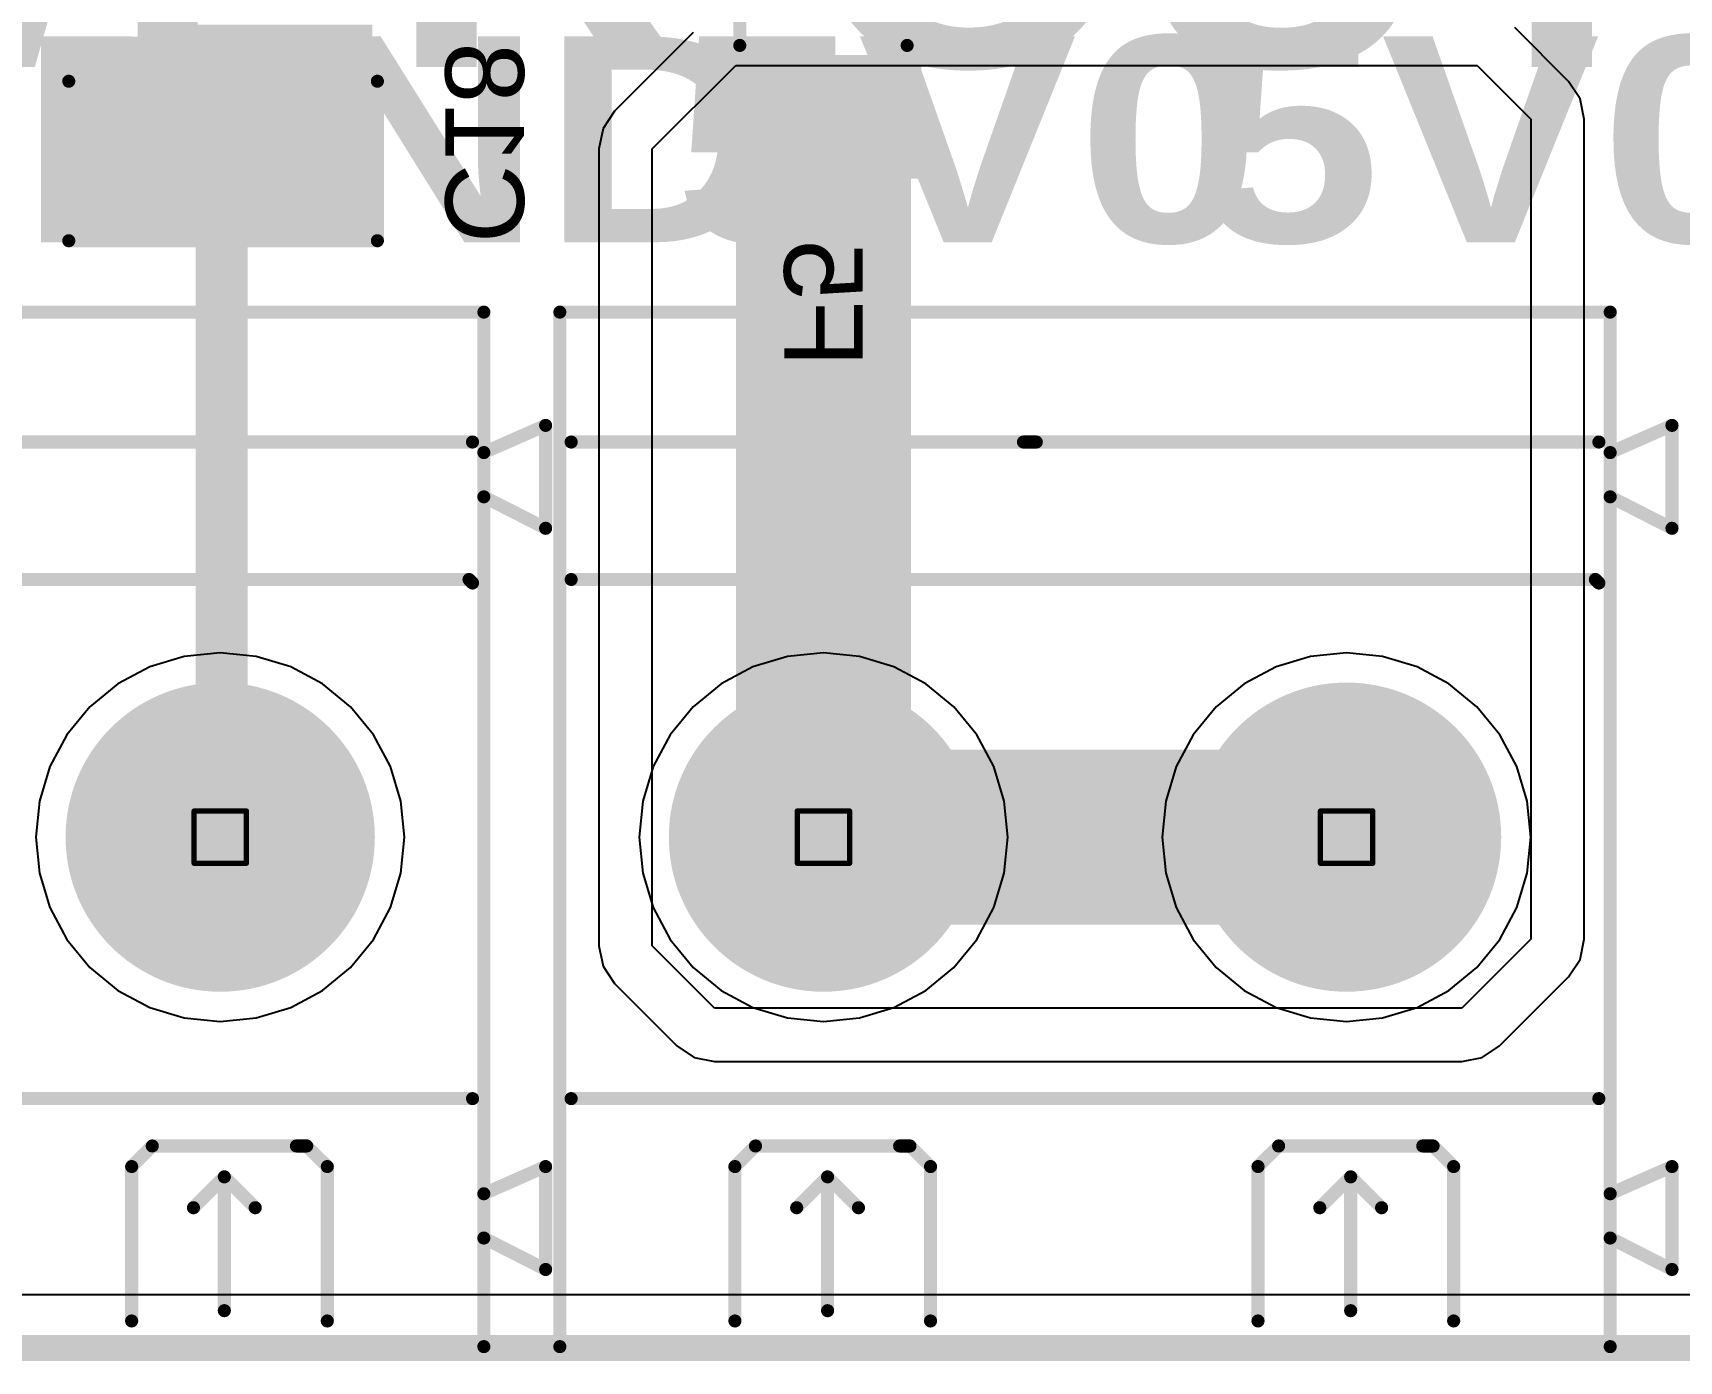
# Model space of a CAD drawing. Header units: inches. Extents: x 0 to 198, y 0 to 199.
# Drawn here: x 4.777 to 5.407, y -0.005 to 0.503 of the extents above; entities that cross this region are included whole.
import ezdxf

# ---------------------------------------------------------------- set-up
doc = ezdxf.new("R2010")
doc.units = ezdxf.units.IN
doc.header["$MEASUREMENT"] = 0
for name, color, linetype in [('Board Outline', 216, 'Continuous'), ('Bottom Layer', 5, 'Continuous'), ('Bottom Overlay', 54, 'Continuous'), ('Bottom Paste', 16, 'Continuous'), ('Bottom Solder', 6, 'Continuous'), ('Drill Drawing', 1, 'Continuous'), ('Layer 1', 16, 'Continuous'), ('Layer 2', 76, 'Continuous'), ('Multi-Layer', 9, 'Continuous'), ('Pad Holes', 156, 'Continuous'), ('Top Layer', 1, 'Continuous'), ('Top Overlay', 2, 'Continuous'), ('Top Solder', 216, 'Continuous')]:
    doc.layers.add(name, color=color, linetype=linetype)
doc.styles.add('Arial', font='', dxfattribs={"height": 0.2})
doc.styles.add('Arial Black_Bold', font='', dxfattribs={"height": 0.2})
doc.styles.get('Arial').set_extended_font_data('Arial')
doc.styles.get('Arial Black_Bold').set_extended_font_data('Arial Black', bold=True)

# ---------------------------------------------------------------- blocks, each defined once
blk = doc.blocks.new('DB128L_5_08_2P_GN_S_222')
at = {"layer": 'Bottom Layer'}
h = blk.add_hatch(color=5, dxfattribs=at)
edge = h.paths.add_edge_path()
edge.add_arc((-0.1, 0), 0.05512, 0, 360)
h = blk.add_hatch(color=5, dxfattribs=at)
edge = h.paths.add_edge_path()
edge.add_arc((0.1, 0), 0.05512, 0, 360)
at = {"layer": 'Bottom Solder'}
h = blk.add_hatch(color=6, dxfattribs=at)
edge = h.paths.add_edge_path()
edge.add_arc((-0.1, 0), 0.05912, 0, 360)
h = blk.add_hatch(color=6, dxfattribs=at)
edge = h.paths.add_edge_path()
edge.add_arc((0.1, 0), 0.05912, 0, 360)
at = {"layer": 'Layer 1'}
h = blk.add_hatch(color=16, dxfattribs=at)
edge = h.paths.add_edge_path()
edge.add_arc((-0.1, 0), 0.05512, 0, 360)
h = blk.add_hatch(color=16, dxfattribs=at)
edge = h.paths.add_edge_path()
edge.add_arc((0.1, 0), 0.05512, 0, 360)
at = {"layer": 'Layer 2'}
h = blk.add_hatch(color=76, dxfattribs=at)
edge = h.paths.add_edge_path()
edge.add_arc((-0.1, 0), 0.05512, 0, 360)
h = blk.add_hatch(color=76, dxfattribs=at)
edge = h.paths.add_edge_path()
edge.add_arc((0.1, 0), 0.05512, 0, 360)
at = {"layer": 'Multi-Layer'}
h = blk.add_hatch(color=9, dxfattribs=at)
edge = h.paths.add_edge_path()
edge.add_arc((-0.1, 0), 0.05512, 0, 360)
h = blk.add_hatch(color=9, dxfattribs=at)
edge = h.paths.add_edge_path()
edge.add_arc((0.1, 0), 0.05512, 0, 360)
at = {"layer": 'Pad Holes'}
h = blk.add_hatch(color=7, dxfattribs=at)
edge = h.paths.add_edge_path()
edge.add_arc((-0.1, 0), 0.0315, 0, 360)
h = blk.add_hatch(color=7, dxfattribs=at)
edge = h.paths.add_edge_path()
edge.add_arc((0.1, 0), 0.0315, 0, 360)
at = {"layer": 'Top Layer'}
h = blk.add_hatch(color=1, dxfattribs=at)
edge = h.paths.add_edge_path()
edge.add_arc((-0.1, 0), 0.05512, 0, 360)
h = blk.add_hatch(color=1, dxfattribs=at)
edge = h.paths.add_edge_path()
edge.add_arc((0.1, 0), 0.05512, 0, 360)
at = {"layer": 'Top Solder'}
h = blk.add_hatch(color=216, dxfattribs=at)
edge = h.paths.add_edge_path()
edge.add_arc((-0.1, 0), 0.05912, 0, 360)
h = blk.add_hatch(color=216, dxfattribs=at)
edge = h.paths.add_edge_path()
edge.add_arc((0.1, 0), 0.05912, 0, 360)
at = {"layer": 'Top Overlay'}
for points in [[(-0.20079, 0.19485, 0.005, 0.005, 0), (-0.20079, -0.20079, 0.005, 0.005, 0)], [(0.20079, 0.19485, 0.005, 0.005, 0), (-0.20079, 0.19485, 0.005, 0.005, 0)], [(0.20079, 0.19485, 0.005, 0.005, 0), (0.20079, -0.20079, 0.005, 0.005, 0)], [(-0.14094, 0.18504, 0.005, 0.005, 0), (-0.14094, 0.12598, 0.005, 0.005, 0)], [(-0.10157, 0.1811, 0.005, 0.005, 0), (-0.10157, 0.12992, 0.005, 0.005, 0)], [(-0.06614, 0.18504, 0.005, 0.005, 0), (-0.06614, 0.12598, 0.005, 0.005, 0)], [(0.05906, 0.18504, 0.005, 0.005, 0), (0.05906, 0.12598, 0.005, 0.005, 0)], [(0.09843, 0.1811, 0.005, 0.005, 0), (0.09843, 0.12992, 0.005, 0.005, 0)], [(0.13386, 0.18504, 0.005, 0.005, 0), (0.13386, 0.12598, 0.005, 0.005, 0)], [(-0.20079, 0.15332, 0.005, 0.005, 0), (-0.22441, 0.16535, 0.005, 0.005, 0)], [(-0.22441, 0.16535, 0.005, 0.005, 0), (-0.22441, 0.12598, 0.005, 0.005, 0)], [(-0.20079, 0.13638, 0.005, 0.005, 0), (-0.22441, 0.12598, 0.005, 0.005, 0)], [(-0.10157, 0.12992, 0.005, 0.005, 0), (-0.11339, 0.14173, 0.005, 0.005, 0)], [(-0.08976, 0.14173, 0.005, 0.005, 0), (-0.10157, 0.12992, 0.005, 0.005, 0)], [(0.09843, 0.12992, 0.005, 0.005, 0), (0.08661, 0.14173, 0.005, 0.005, 0)], [(0.11024, 0.14173, 0.005, 0.005, 0), (0.09843, 0.12992, 0.005, 0.005, 0)], [(-0.13307, 0.11811, 0.005, 0.005, 0), (-0.14094, 0.12598, 0.005, 0.005, 0)], [(-0.06614, 0.12598, 0.005, 0.005, 0), (-0.07402, 0.11811, 0.005, 0.005, 0)], [(0.06693, 0.11811, 0.005, 0.005, 0), (0.05906, 0.12598, 0.005, 0.005, 0)], [(0.13386, 0.12598, 0.005, 0.005, 0), (0.12598, 0.11811, 0.005, 0.005, 0)], [(-0.12913, 0.11811, 0.005, 0.005, 0), (-0.13307, 0.11811, 0.005, 0.005, 0)], [(-0.07402, 0.11811, 0.005, 0.005, 0), (-0.12913, 0.11811, 0.005, 0.005, 0)], [(0.07087, 0.11811, 0.005, 0.005, 0), (0.06693, 0.11811, 0.005, 0.005, 0)], [(0.12598, 0.11811, 0.005, 0.005, 0), (0.07087, 0.11811, 0.005, 0.005, 0)], [(0.19646, 0.1, 0.005, 0.005, 0), (-0.19646, 0.1, 0.005, 0.005, 0)], [(-0.19512, -0.09853, 0.005, 0.005, 0), (-0.19646, -0.09719, 0.005, 0.005, 0)], [(0.19646, -0.09853, 0.005, 0.005, 0), (-0.19512, -0.09853, 0.005, 0.005, 0)], [(-0.20079, -0.13015, 0.005, 0.005, 0), (-0.22441, -0.11811, 0.005, 0.005, 0)], [(-0.22441, -0.11811, 0.005, 0.005, 0), (-0.22441, -0.15748, 0.005, 0.005, 0)], [(-0.20079, -0.14708, 0.005, 0.005, 0), (-0.22441, -0.15748, 0.005, 0.005, 0)], [(0.19646, -0.15111, 0.005, 0.005, 0), (-0.19646, -0.15111, 0.005, 0.005, 0)], [(0.02352, -0.15111, 0.005, 0.005, 0), (0.01862, -0.15111, 0.005, 0.005, 0)], [(0.20079, -0.20079, 0.005, 0.005, 0), (-0.20079, -0.20079, 0.005, 0.005, 0)]]:
    blk.add_lwpolyline(points, format="xyseb", dxfattribs=at)
for points in [[(-0.20204, 0.19485, 0.0025, 0.0025, 1), (-0.19954, 0.19485, 0.0025, 0.0025, 1)], [(-0.20204, 0.19485, 0.0025, 0.0025, 1), (-0.19954, 0.19485, 0.0025, 0.0025, 1)], [(0.19954, 0.19485, 0.0025, 0.0025, 1), (0.20204, 0.19485, 0.0025, 0.0025, 1)], [(0.19954, 0.19485, 0.0025, 0.0025, 1), (0.20204, 0.19485, 0.0025, 0.0025, 1)], [(-0.14219, 0.18504, 0.0025, 0.0025, 1), (-0.13969, 0.18504, 0.0025, 0.0025, 1)], [(-0.10282, 0.1811, 0.0025, 0.0025, 1), (-0.10032, 0.1811, 0.0025, 0.0025, 1)], [(-0.06739, 0.18504, 0.0025, 0.0025, 1), (-0.06489, 0.18504, 0.0025, 0.0025, 1)], [(0.05781, 0.18504, 0.0025, 0.0025, 1), (0.06031, 0.18504, 0.0025, 0.0025, 1)], [(0.09718, 0.1811, 0.0025, 0.0025, 1), (0.09968, 0.1811, 0.0025, 0.0025, 1)], [(0.13261, 0.18504, 0.0025, 0.0025, 1), (0.13511, 0.18504, 0.0025, 0.0025, 1)], [(-0.22566, 0.16535, 0.0025, 0.0025, 1), (-0.22316, 0.16535, 0.0025, 0.0025, 1)], [(-0.22566, 0.16535, 0.0025, 0.0025, 1), (-0.22316, 0.16535, 0.0025, 0.0025, 1)], [(-0.20204, 0.15332, 0.0025, 0.0025, 1), (-0.19954, 0.15332, 0.0025, 0.0025, 1)], [(-0.20204, 0.13638, 0.0025, 0.0025, 1), (-0.19954, 0.13638, 0.0025, 0.0025, 1)], [(-0.11464, 0.14173, 0.0025, 0.0025, 1), (-0.11214, 0.14173, 0.0025, 0.0025, 1)], [(-0.09101, 0.14173, 0.0025, 0.0025, 1), (-0.08851, 0.14173, 0.0025, 0.0025, 1)], [(0.08536, 0.14173, 0.0025, 0.0025, 1), (0.08786, 0.14173, 0.0025, 0.0025, 1)], [(0.10899, 0.14173, 0.0025, 0.0025, 1), (0.11149, 0.14173, 0.0025, 0.0025, 1)], [(-0.10282, 0.12992, 0.0025, 0.0025, 1), (-0.10032, 0.12992, 0.0025, 0.0025, 1)], [(-0.10282, 0.12992, 0.0025, 0.0025, 1), (-0.10032, 0.12992, 0.0025, 0.0025, 1)], [(-0.10282, 0.12992, 0.0025, 0.0025, 1), (-0.10032, 0.12992, 0.0025, 0.0025, 1)], [(0.09718, 0.12992, 0.0025, 0.0025, 1), (0.09968, 0.12992, 0.0025, 0.0025, 1)], [(0.09718, 0.12992, 0.0025, 0.0025, 1), (0.09968, 0.12992, 0.0025, 0.0025, 1)], [(0.09718, 0.12992, 0.0025, 0.0025, 1), (0.09968, 0.12992, 0.0025, 0.0025, 1)], [(-0.22566, 0.12598, 0.0025, 0.0025, 1), (-0.22316, 0.12598, 0.0025, 0.0025, 1)], [(-0.22566, 0.12598, 0.0025, 0.0025, 1), (-0.22316, 0.12598, 0.0025, 0.0025, 1)], [(-0.14219, 0.12598, 0.0025, 0.0025, 1), (-0.13969, 0.12598, 0.0025, 0.0025, 1)], [(-0.14219, 0.12598, 0.0025, 0.0025, 1), (-0.13969, 0.12598, 0.0025, 0.0025, 1)], [(-0.06739, 0.12598, 0.0025, 0.0025, 1), (-0.06489, 0.12598, 0.0025, 0.0025, 1)], [(-0.06739, 0.12598, 0.0025, 0.0025, 1), (-0.06489, 0.12598, 0.0025, 0.0025, 1)], [(0.05781, 0.12598, 0.0025, 0.0025, 1), (0.06031, 0.12598, 0.0025, 0.0025, 1)], [(0.05781, 0.12598, 0.0025, 0.0025, 1), (0.06031, 0.12598, 0.0025, 0.0025, 1)], [(0.13261, 0.12598, 0.0025, 0.0025, 1), (0.13511, 0.12598, 0.0025, 0.0025, 1)], [(0.13261, 0.12598, 0.0025, 0.0025, 1), (0.13511, 0.12598, 0.0025, 0.0025, 1)], [(-0.13432, 0.11811, 0.0025, 0.0025, 1), (-0.13182, 0.11811, 0.0025, 0.0025, 1)], [(-0.13432, 0.11811, 0.0025, 0.0025, 1), (-0.13182, 0.11811, 0.0025, 0.0025, 1)], [(-0.13038, 0.11811, 0.0025, 0.0025, 1), (-0.12788, 0.11811, 0.0025, 0.0025, 1)], [(-0.13038, 0.11811, 0.0025, 0.0025, 1), (-0.12788, 0.11811, 0.0025, 0.0025, 1)], [(-0.07527, 0.11811, 0.0025, 0.0025, 1), (-0.07277, 0.11811, 0.0025, 0.0025, 1)], [(-0.07527, 0.11811, 0.0025, 0.0025, 1), (-0.07277, 0.11811, 0.0025, 0.0025, 1)], [(0.06568, 0.11811, 0.0025, 0.0025, 1), (0.06818, 0.11811, 0.0025, 0.0025, 1)], [(0.06568, 0.11811, 0.0025, 0.0025, 1), (0.06818, 0.11811, 0.0025, 0.0025, 1)], [(0.06962, 0.11811, 0.0025, 0.0025, 1), (0.07212, 0.11811, 0.0025, 0.0025, 1)], [(0.06962, 0.11811, 0.0025, 0.0025, 1), (0.07212, 0.11811, 0.0025, 0.0025, 1)], [(0.12473, 0.11811, 0.0025, 0.0025, 1), (0.12723, 0.11811, 0.0025, 0.0025, 1)], [(0.12473, 0.11811, 0.0025, 0.0025, 1), (0.12723, 0.11811, 0.0025, 0.0025, 1)], [(-0.19771, 0.1, 0.0025, 0.0025, 1), (-0.19521, 0.1, 0.0025, 0.0025, 1)], [(0.19521, 0.1, 0.0025, 0.0025, 1), (0.19771, 0.1, 0.0025, 0.0025, 1)], [(-0.19771, -0.09719, 0.0025, 0.0025, 1), (-0.19521, -0.09719, 0.0025, 0.0025, 1)], [(-0.19637, -0.09853, 0.0025, 0.0025, 1), (-0.19387, -0.09853, 0.0025, 0.0025, 1)], [(-0.19637, -0.09853, 0.0025, 0.0025, 1), (-0.19387, -0.09853, 0.0025, 0.0025, 1)], [(0.19521, -0.09853, 0.0025, 0.0025, 1), (0.19771, -0.09853, 0.0025, 0.0025, 1)], [(-0.22566, -0.11811, 0.0025, 0.0025, 1), (-0.22316, -0.11811, 0.0025, 0.0025, 1)], [(-0.22566, -0.11811, 0.0025, 0.0025, 1), (-0.22316, -0.11811, 0.0025, 0.0025, 1)], [(-0.20204, -0.13015, 0.0025, 0.0025, 1), (-0.19954, -0.13015, 0.0025, 0.0025, 1)], [(-0.20204, -0.14708, 0.0025, 0.0025, 1), (-0.19954, -0.14708, 0.0025, 0.0025, 1)], [(-0.19771, -0.15111, 0.0025, 0.0025, 1), (-0.19521, -0.15111, 0.0025, 0.0025, 1)], [(0.01737, -0.15111, 0.0025, 0.0025, 1), (0.01987, -0.15111, 0.0025, 0.0025, 1)], [(0.02227, -0.15111, 0.0025, 0.0025, 1), (0.02477, -0.15111, 0.0025, 0.0025, 1)], [(0.19521, -0.15111, 0.0025, 0.0025, 1), (0.19771, -0.15111, 0.0025, 0.0025, 1)], [(-0.22566, -0.15748, 0.0025, 0.0025, 1), (-0.22316, -0.15748, 0.0025, 0.0025, 1)], [(-0.22566, -0.15748, 0.0025, 0.0025, 1), (-0.22316, -0.15748, 0.0025, 0.0025, 1)], [(-0.20204, -0.20079, 0.0025, 0.0025, 1), (-0.19954, -0.20079, 0.0025, 0.0025, 1)], [(-0.20204, -0.20079, 0.0025, 0.0025, 1), (-0.19954, -0.20079, 0.0025, 0.0025, 1)], [(0.19954, -0.20079, 0.0025, 0.0025, 1), (0.20204, -0.20079, 0.0025, 0.0025, 1)], [(0.19954, -0.20079, 0.0025, 0.0025, 1), (0.20204, -0.20079, 0.0025, 0.0025, 1)]]:
    blk.add_lwpolyline(points, format="xyseb", close=True, dxfattribs=at)
blk = doc.blocks.new('DB128L_5_08_2P_GN_S_224')
at = {"layer": 'Bottom Layer'}
h = blk.add_hatch(color=5, dxfattribs=at)
edge = h.paths.add_edge_path()
edge.add_arc((-0.1, 0), 0.05512, 0, 360)
h = blk.add_hatch(color=5, dxfattribs=at)
edge = h.paths.add_edge_path()
edge.add_arc((0.1, 0), 0.05512, 0, 360)
at = {"layer": 'Bottom Solder'}
h = blk.add_hatch(color=6, dxfattribs=at)
edge = h.paths.add_edge_path()
edge.add_arc((-0.1, 0), 0.05912, 0, 360)
h = blk.add_hatch(color=6, dxfattribs=at)
edge = h.paths.add_edge_path()
edge.add_arc((0.1, 0), 0.05912, 0, 360)
at = {"layer": 'Layer 1'}
h = blk.add_hatch(color=16, dxfattribs=at)
edge = h.paths.add_edge_path()
edge.add_arc((-0.1, 0), 0.05512, 0, 360)
h = blk.add_hatch(color=16, dxfattribs=at)
edge = h.paths.add_edge_path()
edge.add_arc((0.1, 0), 0.05512, 0, 360)
at = {"layer": 'Layer 2'}
h = blk.add_hatch(color=76, dxfattribs=at)
edge = h.paths.add_edge_path()
edge.add_arc((-0.1, 0), 0.05512, 0, 360)
h = blk.add_hatch(color=76, dxfattribs=at)
edge = h.paths.add_edge_path()
edge.add_arc((0.1, 0), 0.05512, 0, 360)
at = {"layer": 'Multi-Layer'}
h = blk.add_hatch(color=9, dxfattribs=at)
edge = h.paths.add_edge_path()
edge.add_arc((-0.1, 0), 0.05512, 0, 360)
h = blk.add_hatch(color=9, dxfattribs=at)
edge = h.paths.add_edge_path()
edge.add_arc((0.1, 0), 0.05512, 0, 360)
at = {"layer": 'Pad Holes'}
h = blk.add_hatch(color=7, dxfattribs=at)
edge = h.paths.add_edge_path()
edge.add_arc((-0.1, 0), 0.0315, 0, 360)
h = blk.add_hatch(color=7, dxfattribs=at)
edge = h.paths.add_edge_path()
edge.add_arc((0.1, 0), 0.0315, 0, 360)
at = {"layer": 'Top Layer'}
h = blk.add_hatch(color=1, dxfattribs=at)
edge = h.paths.add_edge_path()
edge.add_arc((-0.1, 0), 0.05512, 0, 360)
h = blk.add_hatch(color=1, dxfattribs=at)
edge = h.paths.add_edge_path()
edge.add_arc((0.1, 0), 0.05512, 0, 360)
at = {"layer": 'Top Solder'}
h = blk.add_hatch(color=216, dxfattribs=at)
edge = h.paths.add_edge_path()
edge.add_arc((-0.1, 0), 0.05912, 0, 360)
h = blk.add_hatch(color=216, dxfattribs=at)
edge = h.paths.add_edge_path()
edge.add_arc((0.1, 0), 0.05912, 0, 360)
at = {"layer": 'Top Overlay'}
for points in [[(-0.20079, 0.19485, 0.005, 0.005, 0), (-0.20079, -0.20079, 0.005, 0.005, 0)], [(0.20079, 0.19485, 0.005, 0.005, 0), (-0.20079, 0.19485, 0.005, 0.005, 0)], [(0.20079, 0.19485, 0.005, 0.005, 0), (0.20079, -0.20079, 0.005, 0.005, 0)], [(-0.14094, 0.18504, 0.005, 0.005, 0), (-0.14094, 0.12598, 0.005, 0.005, 0)], [(-0.10157, 0.1811, 0.005, 0.005, 0), (-0.10157, 0.12992, 0.005, 0.005, 0)], [(-0.06614, 0.18504, 0.005, 0.005, 0), (-0.06614, 0.12598, 0.005, 0.005, 0)], [(0.05906, 0.18504, 0.005, 0.005, 0), (0.05906, 0.12598, 0.005, 0.005, 0)], [(0.09843, 0.1811, 0.005, 0.005, 0), (0.09843, 0.12992, 0.005, 0.005, 0)], [(0.13386, 0.18504, 0.005, 0.005, 0), (0.13386, 0.12598, 0.005, 0.005, 0)], [(-0.20079, 0.15332, 0.005, 0.005, 0), (-0.22441, 0.16535, 0.005, 0.005, 0)], [(-0.22441, 0.16535, 0.005, 0.005, 0), (-0.22441, 0.12598, 0.005, 0.005, 0)], [(-0.20079, 0.13638, 0.005, 0.005, 0), (-0.22441, 0.12598, 0.005, 0.005, 0)], [(-0.10157, 0.12992, 0.005, 0.005, 0), (-0.11339, 0.14173, 0.005, 0.005, 0)], [(-0.08976, 0.14173, 0.005, 0.005, 0), (-0.10157, 0.12992, 0.005, 0.005, 0)], [(0.09843, 0.12992, 0.005, 0.005, 0), (0.08661, 0.14173, 0.005, 0.005, 0)], [(0.11024, 0.14173, 0.005, 0.005, 0), (0.09843, 0.12992, 0.005, 0.005, 0)], [(-0.13307, 0.11811, 0.005, 0.005, 0), (-0.14094, 0.12598, 0.005, 0.005, 0)], [(-0.06614, 0.12598, 0.005, 0.005, 0), (-0.07402, 0.11811, 0.005, 0.005, 0)], [(0.06693, 0.11811, 0.005, 0.005, 0), (0.05906, 0.12598, 0.005, 0.005, 0)], [(0.13386, 0.12598, 0.005, 0.005, 0), (0.12598, 0.11811, 0.005, 0.005, 0)], [(-0.12913, 0.11811, 0.005, 0.005, 0), (-0.13307, 0.11811, 0.005, 0.005, 0)], [(-0.07402, 0.11811, 0.005, 0.005, 0), (-0.12913, 0.11811, 0.005, 0.005, 0)], [(0.07087, 0.11811, 0.005, 0.005, 0), (0.06693, 0.11811, 0.005, 0.005, 0)], [(0.12598, 0.11811, 0.005, 0.005, 0), (0.07087, 0.11811, 0.005, 0.005, 0)], [(0.19646, 0.1, 0.005, 0.005, 0), (-0.19646, 0.1, 0.005, 0.005, 0)], [(-0.19512, -0.09853, 0.005, 0.005, 0), (-0.19646, -0.09719, 0.005, 0.005, 0)], [(0.19646, -0.09853, 0.005, 0.005, 0), (-0.19512, -0.09853, 0.005, 0.005, 0)], [(-0.20079, -0.13015, 0.005, 0.005, 0), (-0.22441, -0.11811, 0.005, 0.005, 0)], [(-0.22441, -0.11811, 0.005, 0.005, 0), (-0.22441, -0.15748, 0.005, 0.005, 0)], [(-0.20079, -0.14708, 0.005, 0.005, 0), (-0.22441, -0.15748, 0.005, 0.005, 0)], [(0.19646, -0.15111, 0.005, 0.005, 0), (-0.19646, -0.15111, 0.005, 0.005, 0)], [(0.02352, -0.15111, 0.005, 0.005, 0), (0.01862, -0.15111, 0.005, 0.005, 0)], [(0.20079, -0.20079, 0.005, 0.005, 0), (-0.20079, -0.20079, 0.005, 0.005, 0)]]:
    blk.add_lwpolyline(points, format="xyseb", dxfattribs=at)
for points in [[(-0.20204, 0.19485, 0.0025, 0.0025, 1), (-0.19954, 0.19485, 0.0025, 0.0025, 1)], [(-0.20204, 0.19485, 0.0025, 0.0025, 1), (-0.19954, 0.19485, 0.0025, 0.0025, 1)], [(0.19954, 0.19485, 0.0025, 0.0025, 1), (0.20204, 0.19485, 0.0025, 0.0025, 1)], [(0.19954, 0.19485, 0.0025, 0.0025, 1), (0.20204, 0.19485, 0.0025, 0.0025, 1)], [(-0.14219, 0.18504, 0.0025, 0.0025, 1), (-0.13969, 0.18504, 0.0025, 0.0025, 1)], [(-0.10282, 0.1811, 0.0025, 0.0025, 1), (-0.10032, 0.1811, 0.0025, 0.0025, 1)], [(-0.06739, 0.18504, 0.0025, 0.0025, 1), (-0.06489, 0.18504, 0.0025, 0.0025, 1)], [(0.05781, 0.18504, 0.0025, 0.0025, 1), (0.06031, 0.18504, 0.0025, 0.0025, 1)], [(0.09718, 0.1811, 0.0025, 0.0025, 1), (0.09968, 0.1811, 0.0025, 0.0025, 1)], [(0.13261, 0.18504, 0.0025, 0.0025, 1), (0.13511, 0.18504, 0.0025, 0.0025, 1)], [(-0.22566, 0.16535, 0.0025, 0.0025, 1), (-0.22316, 0.16535, 0.0025, 0.0025, 1)], [(-0.22566, 0.16535, 0.0025, 0.0025, 1), (-0.22316, 0.16535, 0.0025, 0.0025, 1)], [(-0.20204, 0.15332, 0.0025, 0.0025, 1), (-0.19954, 0.15332, 0.0025, 0.0025, 1)], [(-0.20204, 0.13638, 0.0025, 0.0025, 1), (-0.19954, 0.13638, 0.0025, 0.0025, 1)], [(-0.11464, 0.14173, 0.0025, 0.0025, 1), (-0.11214, 0.14173, 0.0025, 0.0025, 1)], [(-0.09101, 0.14173, 0.0025, 0.0025, 1), (-0.08851, 0.14173, 0.0025, 0.0025, 1)], [(0.08536, 0.14173, 0.0025, 0.0025, 1), (0.08786, 0.14173, 0.0025, 0.0025, 1)], [(0.10899, 0.14173, 0.0025, 0.0025, 1), (0.11149, 0.14173, 0.0025, 0.0025, 1)], [(-0.10282, 0.12992, 0.0025, 0.0025, 1), (-0.10032, 0.12992, 0.0025, 0.0025, 1)], [(-0.10282, 0.12992, 0.0025, 0.0025, 1), (-0.10032, 0.12992, 0.0025, 0.0025, 1)], [(-0.10282, 0.12992, 0.0025, 0.0025, 1), (-0.10032, 0.12992, 0.0025, 0.0025, 1)], [(0.09718, 0.12992, 0.0025, 0.0025, 1), (0.09968, 0.12992, 0.0025, 0.0025, 1)], [(0.09718, 0.12992, 0.0025, 0.0025, 1), (0.09968, 0.12992, 0.0025, 0.0025, 1)], [(0.09718, 0.12992, 0.0025, 0.0025, 1), (0.09968, 0.12992, 0.0025, 0.0025, 1)], [(-0.22566, 0.12598, 0.0025, 0.0025, 1), (-0.22316, 0.12598, 0.0025, 0.0025, 1)], [(-0.22566, 0.12598, 0.0025, 0.0025, 1), (-0.22316, 0.12598, 0.0025, 0.0025, 1)], [(-0.14219, 0.12598, 0.0025, 0.0025, 1), (-0.13969, 0.12598, 0.0025, 0.0025, 1)], [(-0.14219, 0.12598, 0.0025, 0.0025, 1), (-0.13969, 0.12598, 0.0025, 0.0025, 1)], [(-0.06739, 0.12598, 0.0025, 0.0025, 1), (-0.06489, 0.12598, 0.0025, 0.0025, 1)], [(-0.06739, 0.12598, 0.0025, 0.0025, 1), (-0.06489, 0.12598, 0.0025, 0.0025, 1)], [(0.05781, 0.12598, 0.0025, 0.0025, 1), (0.06031, 0.12598, 0.0025, 0.0025, 1)], [(0.05781, 0.12598, 0.0025, 0.0025, 1), (0.06031, 0.12598, 0.0025, 0.0025, 1)], [(0.13261, 0.12598, 0.0025, 0.0025, 1), (0.13511, 0.12598, 0.0025, 0.0025, 1)], [(0.13261, 0.12598, 0.0025, 0.0025, 1), (0.13511, 0.12598, 0.0025, 0.0025, 1)], [(-0.13432, 0.11811, 0.0025, 0.0025, 1), (-0.13182, 0.11811, 0.0025, 0.0025, 1)], [(-0.13432, 0.11811, 0.0025, 0.0025, 1), (-0.13182, 0.11811, 0.0025, 0.0025, 1)], [(-0.13038, 0.11811, 0.0025, 0.0025, 1), (-0.12788, 0.11811, 0.0025, 0.0025, 1)], [(-0.13038, 0.11811, 0.0025, 0.0025, 1), (-0.12788, 0.11811, 0.0025, 0.0025, 1)], [(-0.07527, 0.11811, 0.0025, 0.0025, 1), (-0.07277, 0.11811, 0.0025, 0.0025, 1)], [(-0.07527, 0.11811, 0.0025, 0.0025, 1), (-0.07277, 0.11811, 0.0025, 0.0025, 1)], [(0.06568, 0.11811, 0.0025, 0.0025, 1), (0.06818, 0.11811, 0.0025, 0.0025, 1)], [(0.06568, 0.11811, 0.0025, 0.0025, 1), (0.06818, 0.11811, 0.0025, 0.0025, 1)], [(0.06962, 0.11811, 0.0025, 0.0025, 1), (0.07212, 0.11811, 0.0025, 0.0025, 1)], [(0.06962, 0.11811, 0.0025, 0.0025, 1), (0.07212, 0.11811, 0.0025, 0.0025, 1)], [(0.12473, 0.11811, 0.0025, 0.0025, 1), (0.12723, 0.11811, 0.0025, 0.0025, 1)], [(0.12473, 0.11811, 0.0025, 0.0025, 1), (0.12723, 0.11811, 0.0025, 0.0025, 1)], [(-0.19771, 0.1, 0.0025, 0.0025, 1), (-0.19521, 0.1, 0.0025, 0.0025, 1)], [(0.19521, 0.1, 0.0025, 0.0025, 1), (0.19771, 0.1, 0.0025, 0.0025, 1)], [(-0.19771, -0.09719, 0.0025, 0.0025, 1), (-0.19521, -0.09719, 0.0025, 0.0025, 1)], [(-0.19637, -0.09853, 0.0025, 0.0025, 1), (-0.19387, -0.09853, 0.0025, 0.0025, 1)], [(-0.19637, -0.09853, 0.0025, 0.0025, 1), (-0.19387, -0.09853, 0.0025, 0.0025, 1)], [(0.19521, -0.09853, 0.0025, 0.0025, 1), (0.19771, -0.09853, 0.0025, 0.0025, 1)], [(-0.22566, -0.11811, 0.0025, 0.0025, 1), (-0.22316, -0.11811, 0.0025, 0.0025, 1)], [(-0.22566, -0.11811, 0.0025, 0.0025, 1), (-0.22316, -0.11811, 0.0025, 0.0025, 1)], [(-0.20204, -0.13015, 0.0025, 0.0025, 1), (-0.19954, -0.13015, 0.0025, 0.0025, 1)], [(-0.20204, -0.14708, 0.0025, 0.0025, 1), (-0.19954, -0.14708, 0.0025, 0.0025, 1)], [(-0.19771, -0.15111, 0.0025, 0.0025, 1), (-0.19521, -0.15111, 0.0025, 0.0025, 1)], [(0.01737, -0.15111, 0.0025, 0.0025, 1), (0.01987, -0.15111, 0.0025, 0.0025, 1)], [(0.02227, -0.15111, 0.0025, 0.0025, 1), (0.02477, -0.15111, 0.0025, 0.0025, 1)], [(0.19521, -0.15111, 0.0025, 0.0025, 1), (0.19771, -0.15111, 0.0025, 0.0025, 1)], [(-0.22566, -0.15748, 0.0025, 0.0025, 1), (-0.22316, -0.15748, 0.0025, 0.0025, 1)], [(-0.22566, -0.15748, 0.0025, 0.0025, 1), (-0.22316, -0.15748, 0.0025, 0.0025, 1)], [(-0.20204, -0.20079, 0.0025, 0.0025, 1), (-0.19954, -0.20079, 0.0025, 0.0025, 1)], [(-0.20204, -0.20079, 0.0025, 0.0025, 1), (-0.19954, -0.20079, 0.0025, 0.0025, 1)], [(0.19954, -0.20079, 0.0025, 0.0025, 1), (0.20204, -0.20079, 0.0025, 0.0025, 1)], [(0.19954, -0.20079, 0.0025, 0.0025, 1), (0.20204, -0.20079, 0.0025, 0.0025, 1)]]:
    blk.add_lwpolyline(points, format="xyseb", close=True, dxfattribs=at)
blk = doc.blocks.new('F____0805_B_244')
at = {"layer": 'Bottom Layer'}
for points in [[(-0.02362, -0.03346), (-0.06299, -0.03346), (-0.06299, 0.03346), (-0.02362, 0.03346)], [(0.06299, -0.03346), (0.02362, -0.03346), (0.02362, 0.03346), (0.06299, 0.03346)]]:
    blk.add_hatch(color=5, dxfattribs=at).paths.add_polyline_path(points)
at = {"layer": 'Bottom Paste'}
for points in [[(-0.02362, -0.03346), (-0.06299, -0.03346), (-0.06299, 0.03346), (-0.02362, 0.03346)], [(0.06299, -0.03346), (0.02362, -0.03346), (0.02362, 0.03346), (0.06299, 0.03346)]]:
    blk.add_hatch(color=16, dxfattribs=at).paths.add_polyline_path(points)
at = {"layer": 'Bottom Solder'}
for points in [[(-0.01962, -0.03746), (-0.06699, -0.03746), (-0.06699, 0.03746), (-0.01962, 0.03746)], [(0.06699, -0.03746), (0.01962, -0.03746), (0.01962, 0.03746), (0.06699, 0.03746)]]:
    blk.add_hatch(color=6, dxfattribs=at).paths.add_polyline_path(points)
at = {"layer": 'Bottom Overlay'}
for points in [[(0.016, 0.032, 0.005, 0.005, 0), (-0.016, 0.032, 0.005, 0.005, 0)], [(0.016, -0.032, 0.005, 0.005, 0), (-0.016, -0.032, 0.005, 0.005, 0)]]:
    blk.add_lwpolyline(points, format="xyseb", dxfattribs=at)
for points in [[(-0.01725, 0.032, 0.0025, 0.0025, 1), (-0.01475, 0.032, 0.0025, 0.0025, 1)], [(0.01475, 0.032, 0.0025, 0.0025, 1), (0.01725, 0.032, 0.0025, 0.0025, 1)], [(-0.01725, -0.032, 0.0025, 0.0025, 1), (-0.01475, -0.032, 0.0025, 0.0025, 1)], [(0.01475, -0.032, 0.0025, 0.0025, 1), (0.01725, -0.032, 0.0025, 0.0025, 1)]]:
    blk.add_lwpolyline(points, format="xyseb", close=True, dxfattribs=at)
blk = doc.blocks.new('C___1210_B_359')
at = {"layer": 'Bottom Layer'}
for points in [[(-0.08, 0.055), (-0.02, 0.055), (-0.02, -0.055), (-0.08, -0.055)], [(0.02, 0.055), (0.08, 0.055), (0.08, -0.055), (0.02, -0.055)]]:
    blk.add_hatch(color=5, dxfattribs=at).paths.add_polyline_path(points)
at = {"layer": 'Bottom Paste'}
for points in [[(-0.08, 0.055), (-0.02, 0.055), (-0.02, -0.055), (-0.08, -0.055)], [(0.02, 0.055), (0.08, 0.055), (0.08, -0.055), (0.02, -0.055)]]:
    blk.add_hatch(color=16, dxfattribs=at).paths.add_polyline_path(points)
at = {"layer": 'Bottom Solder'}
for points in [[(-0.084, 0.059), (-0.016, 0.059), (-0.016, -0.059), (-0.084, -0.059)], [(0.016, 0.059), (0.084, 0.059), (0.084, -0.059), (0.016, -0.059)]]:
    blk.add_hatch(color=6, dxfattribs=at).paths.add_polyline_path(points)
at = {"layer": 'Bottom Overlay'}
for points in [[(-0.084, 0.059, 0.005, 0.005, 0), (-0.084, -0.059, 0.005, 0.005, 0)], [(-0.084, 0.059, 0.005, 0.005, 0), (-0.023, 0.059, 0.005, 0.005, 0)], [(0.023, 0.059, 0.005, 0.005, 0), (0.084, 0.059, 0.005, 0.005, 0)], [(0.084, 0.059, 0.005, 0.005, 0), (0.084, -0.059, 0.005, 0.005, 0)], [(-0.084, -0.059, 0.005, 0.005, 0), (-0.023, -0.059, 0.005, 0.005, 0)], [(0.023, -0.059, 0.005, 0.005, 0), (0.084, -0.059, 0.005, 0.005, 0)]]:
    blk.add_lwpolyline(points, format="xyseb", dxfattribs=at)
for points in [[(-0.08525, 0.059, 0.0025, 0.0025, 1), (-0.08275, 0.059, 0.0025, 0.0025, 1)], [(-0.08525, 0.059, 0.0025, 0.0025, 1), (-0.08275, 0.059, 0.0025, 0.0025, 1)], [(-0.02425, 0.059, 0.0025, 0.0025, 1), (-0.02175, 0.059, 0.0025, 0.0025, 1)], [(0.02175, 0.059, 0.0025, 0.0025, 1), (0.02425, 0.059, 0.0025, 0.0025, 1)], [(0.08275, 0.059, 0.0025, 0.0025, 1), (0.08525, 0.059, 0.0025, 0.0025, 1)], [(0.08275, 0.059, 0.0025, 0.0025, 1), (0.08525, 0.059, 0.0025, 0.0025, 1)], [(-0.08525, -0.059, 0.0025, 0.0025, 1), (-0.08275, -0.059, 0.0025, 0.0025, 1)], [(-0.08525, -0.059, 0.0025, 0.0025, 1), (-0.08275, -0.059, 0.0025, 0.0025, 1)], [(-0.02425, -0.059, 0.0025, 0.0025, 1), (-0.02175, -0.059, 0.0025, 0.0025, 1)], [(0.02175, -0.059, 0.0025, 0.0025, 1), (0.02425, -0.059, 0.0025, 0.0025, 1)], [(0.08275, -0.059, 0.0025, 0.0025, 1), (0.08525, -0.059, 0.0025, 0.0025, 1)], [(0.08275, -0.059, 0.0025, 0.0025, 1), (0.08525, -0.059, 0.0025, 0.0025, 1)]]:
    blk.add_lwpolyline(points, format="xyseb", close=True, dxfattribs=at)

msp = doc.modelspace()

# ---------------------------------------------------------------- hatches: boundary and pattern name
at = {"layer": 'Bottom Layer'}
for points in [[(5.04607, 0.19538), (5.113, 0.19538), (5.113, 0.49054), (5.04607, 0.49054)], [(5.27954, 0.16191), (5.27954, 0.22884), (5.05985, 0.22884), (5.05985, 0.16191)]]:
    msp.add_hatch(color=5, dxfattribs=at).paths.add_polyline_path(points)

# ---------------------------------------------------------------- linework, layer by layer
at = {"layer": 'Board Outline'}
msp.add_lwpolyline([(0, 0, 0.01, 0.01, 0), (6.29921, 0, 0.01, 0.01, 0)], format="xyseb", dxfattribs=at)
at = {"layer": 'Bottom Layer'}
for p, q in [((5.36442, 0.48442), (5.34387, 0.50496)), ((5.02977, 0.50308), (4.99969, 0.47299)), ((5.0141, 0.45858), (5.04607, 0.49054)), ((5.04607, 0.49054), (5.32946, 0.49054)), ((5.32946, 0.49054), (5.35, 0.47)), ((5.36884, 0.4778), (5.36442, 0.48442)), ((4.99969, 0.47299), (4.99526, 0.46638)), ((5.37039, 0.47), (5.36884, 0.4778)), ((4.99526, 0.46638), (4.99371, 0.45858)), ((5.35, 0.47), (5.35, 0.1564)), ((5.37039, 0.1564), (5.37039, 0.47)), ((5.37039, 0.47), (5.37039, 0.47)), ((4.99371, 0.45858), (4.99371, 0.15379)), ((5.0141, 0.15379), (5.0141, 0.45858)), ((4.99371, 0.15379), (4.99526, 0.14598)), ((5.03789, 0.13), (5.0141, 0.15379)), ((5.35, 0.1564), (5.3236, 0.13)), ((5.36884, 0.1486), (5.37039, 0.1564)), ((4.99526, 0.14598), (4.99969, 0.13937)), ((5.36442, 0.14198), (5.36884, 0.1486)), ((4.99969, 0.13937), (4.99969, 0.13937)), ((4.99969, 0.13937), (5.02347, 0.11558)), ((5.33802, 0.11558), (5.36442, 0.14198)), ((5.3236, 0.13), (5.03789, 0.13)), ((5.02347, 0.11558), (5.02347, 0.11558)), ((5.02347, 0.11558), (5.03009, 0.11116)), ((5.3314, 0.11116), (5.33802, 0.11558)), ((5.03009, 0.11116), (5.03789, 0.10961)), ((5.03789, 0.10961), (5.3236, 0.10961)), ((5.3236, 0.10961), (5.3314, 0.11116)), ((5.96167, 0.02039), (4.135, 0.02039))]:
    msp.add_line(p, q, dxfattribs=at)
msp.add_lwpolyline([(4.84946, 0.19538, 0.02, 0.02, 0), (4.84946, 0.45747, 0.02, 0.02, 0)], format="xyseb", dxfattribs=at)
for points in [[(4.84446, 0.45747, 0.01, 0.01, 1), (4.85446, 0.45747, 0.01, 0.01, 1)], [(4.84446, 0.19538, 0.01, 0.01, 1), (4.85446, 0.19538, 0.01, 0.01, 1)]]:
    msp.add_lwpolyline(points, format="xyseb", close=True, dxfattribs=at)
at = {"layer": 'Drill Drawing'}
for points in [[(4.83891, 0.20538, 0.002, 0.002, 0), (4.85891, 0.20538, 0.002, 0.002, 0)], [(4.83891, 0.18538, 0.002, 0.002, 0), (4.83891, 0.20538, 0.002, 0.002, 0)], [(4.85891, 0.18538, 0.002, 0.002, 0), (4.85891, 0.20538, 0.002, 0.002, 0)], [(5.06954, 0.20538, 0.002, 0.002, 0), (5.08954, 0.20538, 0.002, 0.002, 0)], [(5.06954, 0.18538, 0.002, 0.002, 0), (5.06954, 0.20538, 0.002, 0.002, 0)], [(5.08954, 0.18538, 0.002, 0.002, 0), (5.08954, 0.20538, 0.002, 0.002, 0)], [(5.26954, 0.20538, 0.002, 0.002, 0), (5.28954, 0.20538, 0.002, 0.002, 0)], [(5.26954, 0.18538, 0.002, 0.002, 0), (5.26954, 0.20538, 0.002, 0.002, 0)], [(5.28954, 0.18538, 0.002, 0.002, 0), (5.28954, 0.20538, 0.002, 0.002, 0)], [(4.83891, 0.18538, 0.002, 0.002, 0), (4.85891, 0.18538, 0.002, 0.002, 0)], [(5.06954, 0.18538, 0.002, 0.002, 0), (5.08954, 0.18538, 0.002, 0.002, 0)], [(5.26954, 0.18538, 0.002, 0.002, 0), (5.28954, 0.18538, 0.002, 0.002, 0)]]:
    msp.add_lwpolyline(points, format="xyseb", dxfattribs=at)
for points in [[(4.83841, 0.20538, 0.001, 0.001, 1), (4.83941, 0.20538, 0.001, 0.001, 1)], [(4.83841, 0.20538, 0.001, 0.001, 1), (4.83941, 0.20538, 0.001, 0.001, 1)], [(4.85841, 0.20538, 0.001, 0.001, 1), (4.85941, 0.20538, 0.001, 0.001, 1)], [(4.85841, 0.20538, 0.001, 0.001, 1), (4.85941, 0.20538, 0.001, 0.001, 1)], [(5.06904, 0.20538, 0.001, 0.001, 1), (5.07004, 0.20538, 0.001, 0.001, 1)], [(5.06904, 0.20538, 0.001, 0.001, 1), (5.07004, 0.20538, 0.001, 0.001, 1)], [(5.08904, 0.20538, 0.001, 0.001, 1), (5.09004, 0.20538, 0.001, 0.001, 1)], [(5.08904, 0.20538, 0.001, 0.001, 1), (5.09004, 0.20538, 0.001, 0.001, 1)], [(5.26904, 0.20538, 0.001, 0.001, 1), (5.27004, 0.20538, 0.001, 0.001, 1)], [(5.26904, 0.20538, 0.001, 0.001, 1), (5.27004, 0.20538, 0.001, 0.001, 1)], [(5.28904, 0.20538, 0.001, 0.001, 1), (5.29004, 0.20538, 0.001, 0.001, 1)], [(5.28904, 0.20538, 0.001, 0.001, 1), (5.29004, 0.20538, 0.001, 0.001, 1)], [(4.83841, 0.18538, 0.001, 0.001, 1), (4.83941, 0.18538, 0.001, 0.001, 1)], [(4.83841, 0.18538, 0.001, 0.001, 1), (4.83941, 0.18538, 0.001, 0.001, 1)], [(4.85841, 0.18538, 0.001, 0.001, 1), (4.85941, 0.18538, 0.001, 0.001, 1)], [(4.85841, 0.18538, 0.001, 0.001, 1), (4.85941, 0.18538, 0.001, 0.001, 1)], [(5.06904, 0.18538, 0.001, 0.001, 1), (5.07004, 0.18538, 0.001, 0.001, 1)], [(5.06904, 0.18538, 0.001, 0.001, 1), (5.07004, 0.18538, 0.001, 0.001, 1)], [(5.08904, 0.18538, 0.001, 0.001, 1), (5.09004, 0.18538, 0.001, 0.001, 1)], [(5.08904, 0.18538, 0.001, 0.001, 1), (5.09004, 0.18538, 0.001, 0.001, 1)], [(5.26904, 0.18538, 0.001, 0.001, 1), (5.27004, 0.18538, 0.001, 0.001, 1)], [(5.26904, 0.18538, 0.001, 0.001, 1), (5.27004, 0.18538, 0.001, 0.001, 1)], [(5.28904, 0.18538, 0.001, 0.001, 1), (5.29004, 0.18538, 0.001, 0.001, 1)], [(5.28904, 0.18538, 0.001, 0.001, 1), (5.29004, 0.18538, 0.001, 0.001, 1)]]:
    msp.add_lwpolyline(points, format="xyseb", close=True, dxfattribs=at)
at = {"layer": 'Layer 1'}
for p, q in [((5.06579, 0.26448), (5.05257, 0.26047)), ((5.07954, 0.26584), (5.06579, 0.26448)), ((5.09328, 0.26448), (5.07954, 0.26584)), ((5.1065, 0.26047), (5.09328, 0.26448)), ((5.26579, 0.26448), (5.25257, 0.26047)), ((5.27954, 0.26584), (5.26579, 0.26448)), ((5.29328, 0.26448), (5.27954, 0.26584)), ((5.3065, 0.26047), (5.29328, 0.26448)), ((5.05257, 0.26047), (5.04039, 0.25396)), ((5.11868, 0.25396), (5.1065, 0.26047)), ((5.25257, 0.26047), (5.24039, 0.25396)), ((5.31868, 0.25396), (5.3065, 0.26047)), ((5.04039, 0.25396), (5.02972, 0.2452)), ((5.12936, 0.2452), (5.11868, 0.25396)), ((5.24039, 0.25396), (5.22972, 0.2452)), ((5.32936, 0.2452), (5.31868, 0.25396)), ((5.02972, 0.2452), (5.02095, 0.23452)), ((5.13812, 0.23452), (5.12936, 0.2452)), ((5.22972, 0.2452), (5.22095, 0.23452)), ((5.33812, 0.23452), (5.32936, 0.2452)), ((5.02095, 0.23452), (5.01444, 0.22234)), ((5.14463, 0.22234), (5.13812, 0.23452)), ((5.22095, 0.23452), (5.21444, 0.22234)), ((5.34463, 0.22234), (5.33812, 0.23452)), ((5.01444, 0.22234), (5.01043, 0.20912)), ((5.14864, 0.20912), (5.14463, 0.22234)), ((5.21444, 0.22234), (5.21043, 0.20912)), ((5.34864, 0.20912), (5.34463, 0.22234)), ((5.01043, 0.20912), (5.00908, 0.19538)), ((5.14999, 0.19538), (5.14864, 0.20912)), ((5.21043, 0.20912), (5.20908, 0.19538)), ((5.34999, 0.19538), (5.34864, 0.20912)), ((5.00908, 0.19538), (5.01043, 0.18163)), ((5.14864, 0.18163), (5.14999, 0.19538)), ((5.20908, 0.19538), (5.21043, 0.18163)), ((5.34864, 0.18163), (5.34999, 0.19538)), ((5.01043, 0.18163), (5.01444, 0.16842)), ((5.14463, 0.16842), (5.14864, 0.18163)), ((5.21043, 0.18163), (5.21444, 0.16842)), ((5.34463, 0.16842), (5.34864, 0.18163)), ((5.01444, 0.16842), (5.02095, 0.15623)), ((5.13812, 0.15623), (5.14463, 0.16842)), ((5.21444, 0.16842), (5.22095, 0.15623)), ((5.33812, 0.15623), (5.34463, 0.16842)), ((5.02095, 0.15623), (5.02972, 0.14556)), ((5.12936, 0.14556), (5.13812, 0.15623)), ((5.22095, 0.15623), (5.22972, 0.14556)), ((5.32936, 0.14556), (5.33812, 0.15623)), ((5.02972, 0.14556), (5.04039, 0.13679)), ((5.11868, 0.13679), (5.12936, 0.14556)), ((5.22972, 0.14556), (5.24039, 0.13679)), ((5.31868, 0.13679), (5.32936, 0.14556)), ((5.04039, 0.13679), (5.05257, 0.13028)), ((5.1065, 0.13028), (5.11868, 0.13679)), ((5.24039, 0.13679), (5.25257, 0.13028)), ((5.3065, 0.13028), (5.31868, 0.13679)), ((5.05257, 0.13028), (5.06579, 0.12627)), ((5.06579, 0.12627), (5.07954, 0.12492)), ((5.07954, 0.12492), (5.09328, 0.12627)), ((5.09328, 0.12627), (5.1065, 0.13028)), ((5.25257, 0.13028), (5.26579, 0.12627)), ((5.26579, 0.12627), (5.27954, 0.12492)), ((5.27954, 0.12492), (5.29328, 0.12627)), ((5.29328, 0.12627), (5.3065, 0.13028)), ((5.96167, 0.02039), (4.135, 0.02039))]:
    msp.add_line(p, q, dxfattribs=at)
at = {"layer": 'Layer 2'}
for p, q in [((4.83516, 0.26448), (4.82194, 0.26047)), ((4.84891, 0.26584), (4.83516, 0.26448)), ((4.86265, 0.26448), (4.84891, 0.26584)), ((4.87587, 0.26047), (4.86265, 0.26448)), ((5.06579, 0.26448), (5.05257, 0.26047)), ((5.07954, 0.26584), (5.06579, 0.26448)), ((5.09328, 0.26448), (5.07954, 0.26584)), ((5.1065, 0.26047), (5.09328, 0.26448)), ((5.26579, 0.26448), (5.25257, 0.26047)), ((5.27954, 0.26584), (5.26579, 0.26448)), ((5.29328, 0.26448), (5.27954, 0.26584)), ((5.3065, 0.26047), (5.29328, 0.26448)), ((4.82194, 0.26047), (4.80976, 0.25396)), ((4.88805, 0.25396), (4.87587, 0.26047)), ((5.05257, 0.26047), (5.04039, 0.25396)), ((5.11868, 0.25396), (5.1065, 0.26047)), ((5.25257, 0.26047), (5.24039, 0.25396)), ((5.31868, 0.25396), (5.3065, 0.26047)), ((4.80976, 0.25396), (4.79909, 0.2452)), ((4.89873, 0.2452), (4.88805, 0.25396)), ((5.04039, 0.25396), (5.02972, 0.2452)), ((5.12936, 0.2452), (5.11868, 0.25396)), ((5.24039, 0.25396), (5.22972, 0.2452)), ((5.32936, 0.2452), (5.31868, 0.25396)), ((4.79909, 0.2452), (4.79032, 0.23452)), ((4.90749, 0.23452), (4.89873, 0.2452)), ((5.02972, 0.2452), (5.02095, 0.23452)), ((5.13812, 0.23452), (5.12936, 0.2452)), ((5.22972, 0.2452), (5.22095, 0.23452)), ((5.33812, 0.23452), (5.32936, 0.2452)), ((4.79032, 0.23452), (4.78381, 0.22234)), ((4.914, 0.22234), (4.90749, 0.23452)), ((5.02095, 0.23452), (5.01444, 0.22234)), ((5.14463, 0.22234), (5.13812, 0.23452)), ((5.22095, 0.23452), (5.21444, 0.22234)), ((5.34463, 0.22234), (5.33812, 0.23452)), ((4.78381, 0.22234), (4.7798, 0.20912)), ((4.91801, 0.20912), (4.914, 0.22234)), ((5.01444, 0.22234), (5.01043, 0.20912)), ((5.14864, 0.20912), (5.14463, 0.22234)), ((5.21444, 0.22234), (5.21043, 0.20912)), ((5.34864, 0.20912), (5.34463, 0.22234)), ((4.7798, 0.20912), (4.77845, 0.19538)), ((4.91936, 0.19538), (4.91801, 0.20912)), ((5.01043, 0.20912), (5.00908, 0.19538)), ((5.14999, 0.19538), (5.14864, 0.20912)), ((5.21043, 0.20912), (5.20908, 0.19538)), ((5.34999, 0.19538), (5.34864, 0.20912)), ((4.77845, 0.19538), (4.7798, 0.18163)), ((4.91801, 0.18163), (4.91936, 0.19538)), ((5.00908, 0.19538), (5.01043, 0.18163)), ((5.14864, 0.18163), (5.14999, 0.19538)), ((5.20908, 0.19538), (5.21043, 0.18163)), ((5.34864, 0.18163), (5.34999, 0.19538)), ((4.7798, 0.18163), (4.78381, 0.16842)), ((4.914, 0.16842), (4.91801, 0.18163)), ((5.01043, 0.18163), (5.01444, 0.16842)), ((5.14463, 0.16842), (5.14864, 0.18163)), ((5.21043, 0.18163), (5.21444, 0.16842)), ((5.34463, 0.16842), (5.34864, 0.18163)), ((4.78381, 0.16842), (4.79032, 0.15623)), ((4.90749, 0.15623), (4.914, 0.16842)), ((5.01444, 0.16842), (5.02095, 0.15623)), ((5.13812, 0.15623), (5.14463, 0.16842)), ((5.21444, 0.16842), (5.22095, 0.15623)), ((5.33812, 0.15623), (5.34463, 0.16842)), ((4.79032, 0.15623), (4.79909, 0.14556)), ((4.89873, 0.14556), (4.90749, 0.15623)), ((5.02095, 0.15623), (5.02972, 0.14556)), ((5.12936, 0.14556), (5.13812, 0.15623)), ((5.22095, 0.15623), (5.22972, 0.14556)), ((5.32936, 0.14556), (5.33812, 0.15623)), ((4.79909, 0.14556), (4.80976, 0.13679)), ((4.88805, 0.13679), (4.89873, 0.14556)), ((5.02972, 0.14556), (5.04039, 0.13679)), ((5.11868, 0.13679), (5.12936, 0.14556)), ((5.22972, 0.14556), (5.24039, 0.13679)), ((5.31868, 0.13679), (5.32936, 0.14556)), ((4.80976, 0.13679), (4.82194, 0.13028)), ((4.87587, 0.13028), (4.88805, 0.13679)), ((5.04039, 0.13679), (5.05257, 0.13028)), ((5.1065, 0.13028), (5.11868, 0.13679)), ((5.24039, 0.13679), (5.25257, 0.13028)), ((5.3065, 0.13028), (5.31868, 0.13679)), ((4.82194, 0.13028), (4.83516, 0.12627)), ((4.83516, 0.12627), (4.84891, 0.12492)), ((4.84891, 0.12492), (4.86265, 0.12627)), ((4.86265, 0.12627), (4.87587, 0.13028)), ((5.05257, 0.13028), (5.06579, 0.12627)), ((5.06579, 0.12627), (5.07954, 0.12492)), ((5.07954, 0.12492), (5.09328, 0.12627)), ((5.09328, 0.12627), (5.1065, 0.13028)), ((5.25257, 0.13028), (5.26579, 0.12627)), ((5.26579, 0.12627), (5.27954, 0.12492)), ((5.27954, 0.12492), (5.29328, 0.12627)), ((5.29328, 0.12627), (5.3065, 0.13028)), ((5.96167, 0.02039), (4.135, 0.02039))]:
    msp.add_line(p, q, dxfattribs=at)
at = {"layer": 'Top Layer'}
for p, q in [((5.06579, 0.26448), (5.05257, 0.26047)), ((5.07954, 0.26584), (5.06579, 0.26448)), ((5.09328, 0.26448), (5.07954, 0.26584)), ((5.1065, 0.26047), (5.09328, 0.26448)), ((5.26579, 0.26448), (5.25257, 0.26047)), ((5.27954, 0.26584), (5.26579, 0.26448)), ((5.29328, 0.26448), (5.27954, 0.26584)), ((5.3065, 0.26047), (5.29328, 0.26448)), ((5.05257, 0.26047), (5.04039, 0.25396)), ((5.11868, 0.25396), (5.1065, 0.26047)), ((5.25257, 0.26047), (5.24039, 0.25396)), ((5.31868, 0.25396), (5.3065, 0.26047)), ((5.04039, 0.25396), (5.02972, 0.2452)), ((5.12936, 0.2452), (5.11868, 0.25396)), ((5.24039, 0.25396), (5.22972, 0.2452)), ((5.32936, 0.2452), (5.31868, 0.25396)), ((5.02972, 0.2452), (5.02095, 0.23452)), ((5.13812, 0.23452), (5.12936, 0.2452)), ((5.22972, 0.2452), (5.22095, 0.23452)), ((5.33812, 0.23452), (5.32936, 0.2452)), ((5.02095, 0.23452), (5.01444, 0.22234)), ((5.14463, 0.22234), (5.13812, 0.23452)), ((5.22095, 0.23452), (5.21444, 0.22234)), ((5.34463, 0.22234), (5.33812, 0.23452)), ((5.01444, 0.22234), (5.01043, 0.20912)), ((5.14864, 0.20912), (5.14463, 0.22234)), ((5.21444, 0.22234), (5.21043, 0.20912)), ((5.34864, 0.20912), (5.34463, 0.22234)), ((5.01043, 0.20912), (5.00908, 0.19538)), ((5.14999, 0.19538), (5.14864, 0.20912)), ((5.21043, 0.20912), (5.20908, 0.19538)), ((5.34999, 0.19538), (5.34864, 0.20912)), ((5.00908, 0.19538), (5.01043, 0.18163)), ((5.14864, 0.18163), (5.14999, 0.19538)), ((5.20908, 0.19538), (5.21043, 0.18163)), ((5.34864, 0.18163), (5.34999, 0.19538)), ((5.01043, 0.18163), (5.01444, 0.16842)), ((5.14463, 0.16842), (5.14864, 0.18163)), ((5.21043, 0.18163), (5.21444, 0.16842)), ((5.34463, 0.16842), (5.34864, 0.18163)), ((5.01444, 0.16842), (5.02095, 0.15623)), ((5.13812, 0.15623), (5.14463, 0.16842)), ((5.21444, 0.16842), (5.22095, 0.15623)), ((5.33812, 0.15623), (5.34463, 0.16842)), ((5.02095, 0.15623), (5.02972, 0.14556)), ((5.12936, 0.14556), (5.13812, 0.15623)), ((5.22095, 0.15623), (5.22972, 0.14556)), ((5.32936, 0.14556), (5.33812, 0.15623)), ((5.02972, 0.14556), (5.04039, 0.13679)), ((5.11868, 0.13679), (5.12936, 0.14556)), ((5.22972, 0.14556), (5.24039, 0.13679)), ((5.31868, 0.13679), (5.32936, 0.14556)), ((5.04039, 0.13679), (5.05257, 0.13028)), ((5.1065, 0.13028), (5.11868, 0.13679)), ((5.24039, 0.13679), (5.25257, 0.13028)), ((5.3065, 0.13028), (5.31868, 0.13679)), ((5.05257, 0.13028), (5.06579, 0.12627)), ((5.06579, 0.12627), (5.07954, 0.12492)), ((5.07954, 0.12492), (5.09328, 0.12627)), ((5.09328, 0.12627), (5.1065, 0.13028)), ((5.25257, 0.13028), (5.26579, 0.12627)), ((5.26579, 0.12627), (5.27954, 0.12492)), ((5.27954, 0.12492), (5.29328, 0.12627)), ((5.29328, 0.12627), (5.3065, 0.13028)), ((5.96167, 0.02039), (4.135, 0.02039))]:
    msp.add_line(p, q, dxfattribs=at)

# ---------------------------------------------------------------- block references
for name, p, rotation in [('C___1210_B_359', (4.85, 0.50747), 90), ('F____0805_B_244', (5.07954, 0.51417), 270), ('DB128L_5_08_2P_GN_S_222', (4.74891, 0.19538), 180), ('DB128L_5_08_2P_GN_S_224', (5.17954, 0.19538), 180)]:
    msp.add_blockref(name, p, dxfattribs=dict(rotation=rotation))

# ---------------------------------------------------------------- texts
at = {"layer": 'Bottom Overlay', "style": 'Arial', "text_generation_flag": 2}
for s, p in [('C18', (4.935, 0.42251)), ('F5', (5.06454, 0.37501))]:
    msp.add_text(s, height=0.03, rotation=270, dxfattribs=at).set_placement(p)
at = {"layer": 'Top Overlay', "style": 'Arial Black_Bold'}
for s, height, p in [('DC POWER OUT', 0.1, (4.14934, 0.48994)), ('GND', 0.07874, (4.58315, 0.42291)), ('GND', 0.07874, (4.78315, 0.42291)), ('5V0', 0.07874, (5.0226, 0.42291)), ('5V0', 0.07874, (5.2226, 0.42291))]:
    msp.add_text(s, height=height, rotation=360, dxfattribs=at).set_placement(p)

doc.saveas('drawing.dxf')
